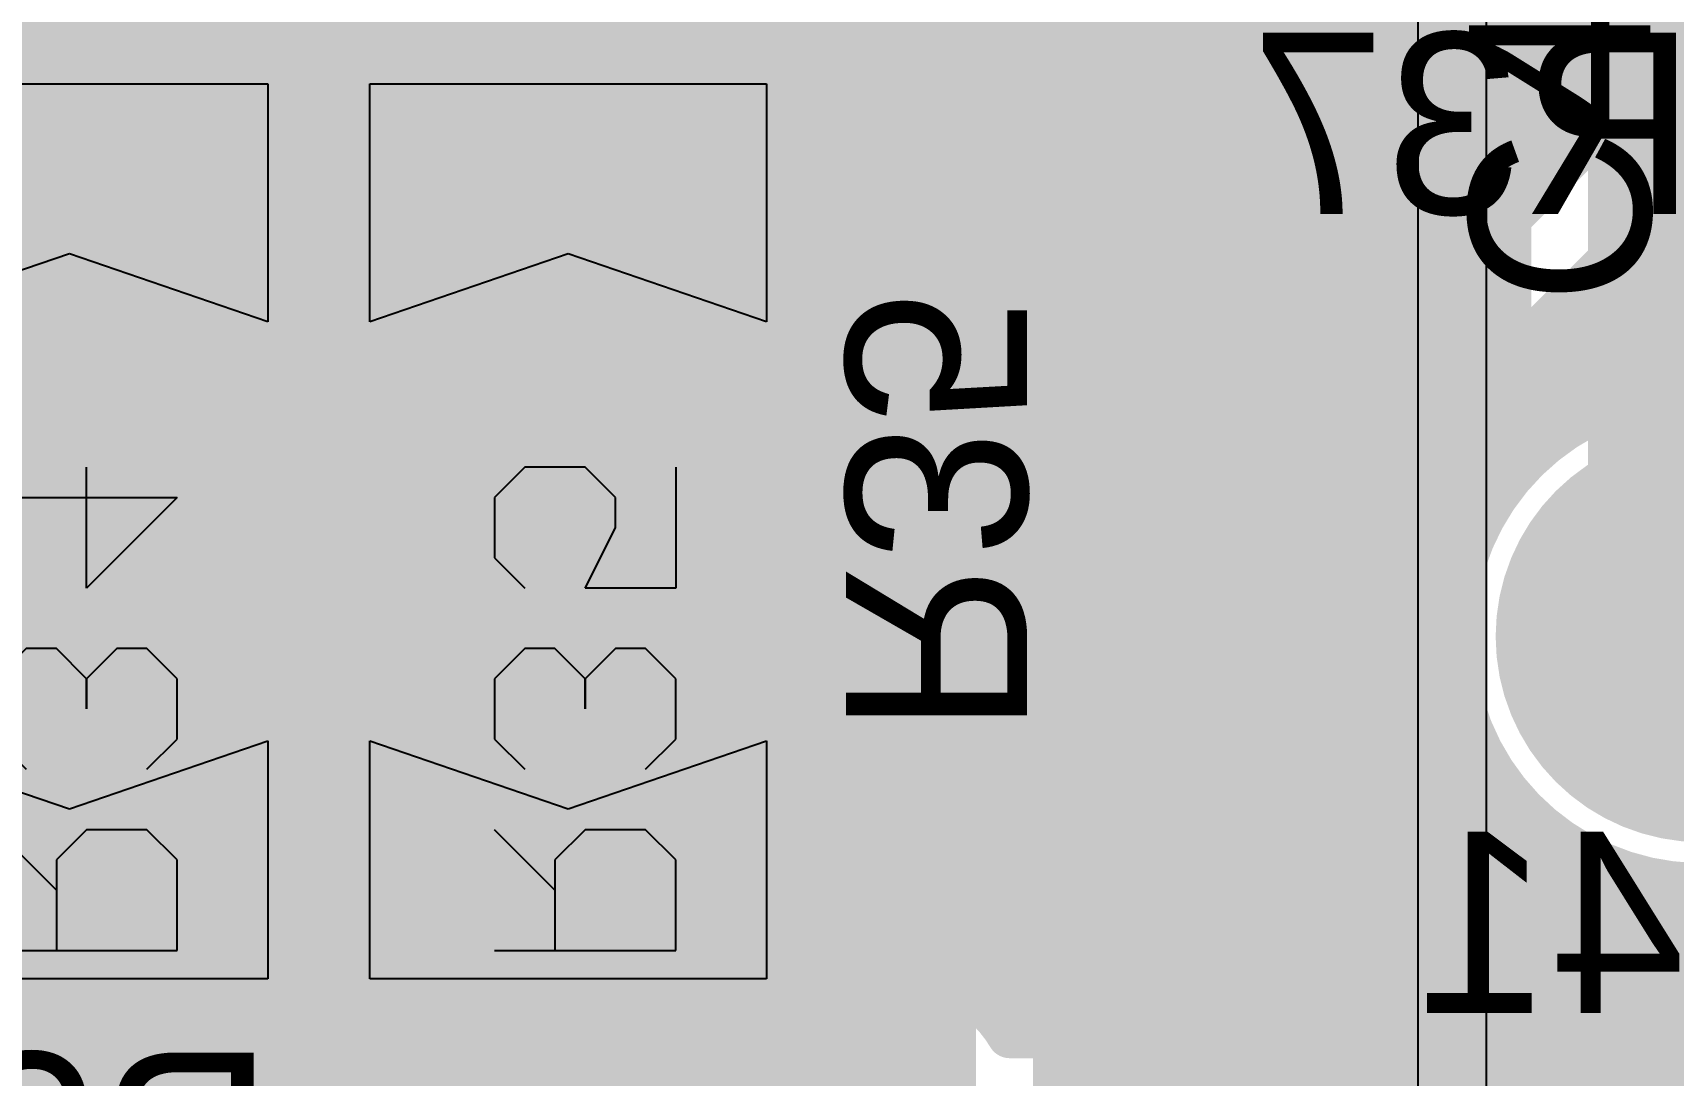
# Model space of a CAD drawing. Header units: millimetres. Extents: x 0.11 to 5.67, y 0.55 to 4.24.
# Drawn here: x 1.5586 to 1.8435, y 2.436 to 2.6171 of the extents above; entities that cross this region are included whole.
import ezdxf

# ---------------------------------------------------------------- set-up
doc = ezdxf.new("R2010")
doc.units = ezdxf.units.MM
doc.header["$MEASUREMENT"] = 0
for name, color, linetype in [('BottomLayer', 5, 'Continuous'), ('BottomOverlay', 54, 'Continuous'), ('BottomPaste', 16, 'Continuous'), ('BottomSolder', 6, 'Continuous'), ('InternalPlane1', 76, 'Continuous'), ('InternalPlane2', 16, 'Continuous'), ('Mechanical3', 76, 'Continuous'), ('MultiLayer', 9, 'Continuous'), ('PadHoleLayer', 156, 'Continuous'), ('TopLayer', 1, 'Continuous'), ('TopOverlay', 2, 'Continuous'), ('TopSolder', 216, 'Continuous')]:
    doc.layers.add(name, color=color, linetype=linetype)

# ---------------------------------------------------------------- blocks, each defined once
blk = doc.blocks.new('RC1206_B_141')
at = {"layer": 'BottomLayer'}
for points in [[(-0.07776, 0.03445), (-0.07776, -0.03445), (-0.03642, 0.03445), (-0.03642, -0.03445)], [(0.07776, -0.03445), (0.07776, 0.03445), (0.03642, -0.03445), (0.03642, 0.03445)]]:
    blk.add_solid(points, dxfattribs=at)
at = {"layer": 'BottomOverlay', "const_width": 0.00787}
for points in [[(-0.02165, 0.0315), (0.02165, 0.0315)], [(-0.02165, -0.0315), (0.02165, -0.0315)]]:
    blk.add_lwpolyline(points, dxfattribs=at)
at = {"layer": 'BottomOverlay', "const_width": 0.00394}
for points in [[(-0.02362, 0.0315, 1), (-0.01969, 0.0315, 1)], [(0.01969, 0.0315, 1), (0.02362, 0.0315, 1)], [(-0.02362, -0.0315, 1), (-0.01969, -0.0315, 1)], [(0.01969, -0.0315, 1), (0.02362, -0.0315, 1)]]:
    blk.add_lwpolyline(points, format="xyb", close=True, dxfattribs=at)
at = {"layer": 'BottomPaste'}
for p, q in [((-0.07776, 0.03445), (-0.03642, 0.03445)), ((-0.07776, -0.03445), (-0.07776, 0.03445)), ((-0.03642, 0.03445), (-0.04823, 0)), ((0.04823, 0), (0.03642, 0.03445)), ((0.03642, 0.03445), (0.07776, 0.03445)), ((0.07776, 0.03445), (0.07776, -0.03445)), ((-0.04823, 0), (-0.03642, -0.03445)), ((0.03642, -0.03445), (0.04823, 0)), ((-0.03642, -0.03445), (-0.07776, -0.03445)), ((0.07776, -0.03445), (0.03642, -0.03445))]:
    blk.add_line(p, q, dxfattribs=at)
at = {"layer": 'BottomSolder'}
for points in [[(-0.07972, 0.03642), (-0.07972, -0.03642), (-0.03445, 0.03642), (-0.03445, -0.03642)], [(0.07972, -0.03642), (0.07972, 0.03642), (0.03445, -0.03642), (0.03445, 0.03642)]]:
    blk.add_solid(points, dxfattribs=at)
at = {"layer": 'Mechanical3'}
for p, q in [((-0.07283, 0.0128), (-0.07283, -0.01869)), ((-0.06234, 0.0023), (-0.05184, 0.0128)), ((-0.0361, 0.0128), (-0.04135, 0.00755)), ((-0.02561, 0.0128), (-0.0361, 0.0128)), ((-0.02036, 0.00755), (-0.02561, 0.0128)), ((-0.00462, 0.0128), (-0.00986, 0.00755)), ((0.00588, 0.0128), (-0.00462, 0.0128)), ((0.01113, 0.00755), (0.00588, 0.0128)), ((-0.02036, 0.0023), (-0.02036, 0.00755)), ((0.01113, -0.00295), (0.01113, 0.00755)), ((-0.05709, 0.0023), (-0.07283, 0.0023)), ((-0.05184, -0.00295), (-0.05709, 0.0023)), ((-0.02561, -0.00295), (-0.02036, 0.0023)), ((-0.05184, -0.01344), (-0.05184, -0.00295)), ((-0.02561, -0.00295), (-0.03085, -0.00295)), ((-0.03085, -0.00295), (-0.02561, -0.00295)), ((-0.02036, -0.0082), (-0.02561, -0.00295)), ((-0.00986, -0.01869), (-0.00986, -0.00295)), ((-0.00986, -0.00295), (0.00063, -0.0082)), ((0.00588, -0.0082), (0.01113, -0.00295)), ((-0.02036, -0.01344), (-0.02036, -0.0082)), ((0.00063, -0.0082), (0.00588, -0.0082)), ((-0.05709, -0.01869), (-0.05184, -0.01344)), ((-0.04135, -0.01344), (-0.0361, -0.01869)), ((-0.02561, -0.01869), (-0.02036, -0.01344)), ((-0.07283, -0.01869), (-0.05709, -0.01869)), ((-0.0361, -0.01869), (-0.02561, -0.01869)), ((0.01113, -0.01869), (-0.00986, -0.01869))]:
    blk.add_line(p, q, dxfattribs=at)
blk = doc.blocks.new('RC1206_B_142')
at = {"layer": 'BottomLayer'}
for points in [[(-0.07776, 0.03445), (-0.07776, -0.03445), (-0.03642, 0.03445), (-0.03642, -0.03445)], [(0.07776, -0.03445), (0.07776, 0.03445), (0.03642, -0.03445), (0.03642, 0.03445)]]:
    blk.add_solid(points, dxfattribs=at)
at = {"layer": 'BottomOverlay', "const_width": 0.00787}
for points in [[(-0.02165, 0.0315), (0.02165, 0.0315)], [(-0.02165, -0.0315), (0.02165, -0.0315)]]:
    blk.add_lwpolyline(points, dxfattribs=at)
at = {"layer": 'BottomOverlay', "const_width": 0.00394}
for points in [[(-0.02362, 0.0315, 1), (-0.01969, 0.0315, 1)], [(0.01969, 0.0315, 1), (0.02362, 0.0315, 1)], [(-0.02362, -0.0315, 1), (-0.01969, -0.0315, 1)], [(0.01969, -0.0315, 1), (0.02362, -0.0315, 1)]]:
    blk.add_lwpolyline(points, format="xyb", close=True, dxfattribs=at)
at = {"layer": 'BottomPaste'}
for p, q in [((-0.07776, 0.03445), (-0.03642, 0.03445)), ((-0.07776, -0.03445), (-0.07776, 0.03445)), ((-0.03642, 0.03445), (-0.04823, 0)), ((0.04823, 0), (0.03642, 0.03445)), ((0.03642, 0.03445), (0.07776, 0.03445)), ((0.07776, 0.03445), (0.07776, -0.03445)), ((-0.04823, 0), (-0.03642, -0.03445)), ((0.03642, -0.03445), (0.04823, 0)), ((-0.03642, -0.03445), (-0.07776, -0.03445)), ((0.07776, -0.03445), (0.03642, -0.03445))]:
    blk.add_line(p, q, dxfattribs=at)
at = {"layer": 'BottomSolder'}
for points in [[(-0.07972, 0.03642), (-0.07972, -0.03642), (-0.03445, 0.03642), (-0.03445, -0.03642)], [(0.07972, -0.03642), (0.07972, 0.03642), (0.03445, -0.03642), (0.03445, 0.03642)]]:
    blk.add_solid(points, dxfattribs=at)
at = {"layer": 'Mechanical3'}
for p, q in [((-0.07283, 0.0128), (-0.07283, -0.01869)), ((-0.06234, 0.0023), (-0.05184, 0.0128)), ((-0.0361, 0.0128), (-0.04135, 0.00755)), ((-0.02561, 0.0128), (-0.0361, 0.0128)), ((-0.02036, 0.00755), (-0.02561, 0.0128)), ((0.00588, 0.0128), (0.00588, -0.01869)), ((-0.02036, 0.0023), (-0.02036, 0.00755)), ((-0.05709, 0.0023), (-0.07283, 0.0023)), ((-0.05184, -0.00295), (-0.05709, 0.0023)), ((-0.02561, -0.00295), (-0.02036, 0.0023)), ((-0.05184, -0.01344), (-0.05184, -0.00295)), ((-0.02561, -0.00295), (-0.03085, -0.00295)), ((-0.03085, -0.00295), (-0.02561, -0.00295)), ((-0.02036, -0.0082), (-0.02561, -0.00295)), ((0.00588, -0.01869), (-0.00986, -0.00295)), ((-0.00986, -0.00295), (0.01113, -0.00295)), ((-0.02036, -0.01344), (-0.02036, -0.0082)), ((-0.05709, -0.01869), (-0.05184, -0.01344)), ((-0.04135, -0.01344), (-0.0361, -0.01869)), ((-0.02561, -0.01869), (-0.02036, -0.01344)), ((-0.07283, -0.01869), (-0.05709, -0.01869)), ((-0.0361, -0.01869), (-0.02561, -0.01869))]:
    blk.add_line(p, q, dxfattribs=at)
blk = doc.blocks.new('CAP_13_26_237')
at = {"layer": 'BottomLayer', "const_width": 0.02953}
blk.add_lwpolyline([(-0.11067, 0.00276, 1), (-0.08114, 0.00276, 1)], format="xyb", close=True, dxfattribs=at)
at = {"layer": 'BottomSolder', "const_width": 0.0315}
blk.add_lwpolyline([(-0.11165, 0.00276, 1), (-0.08016, 0.00276, 1)], format="xyb", close=True, dxfattribs=at)
at = {"layer": 'InternalPlane1', "const_width": 0.03575}
blk.add_lwpolyline([(-0.11378, 0.00276, 1), (-0.07803, 0.00276, 1)], format="xyb", close=True, dxfattribs=at)
at = {"layer": 'InternalPlane2', "const_width": 0.03575}
blk.add_lwpolyline([(-0.11378, 0.00276, 1), (-0.07803, 0.00276, 1)], format="xyb", close=True, dxfattribs=at)
at = {"layer": 'MultiLayer', "const_width": 0.02953}
blk.add_lwpolyline([(-0.11067, 0.00276, 1), (-0.08114, 0.00276, 1)], format="xyb", close=True, dxfattribs=at)
at = {"layer": 'PadHoleLayer', "const_width": 0.01575}
blk.add_lwpolyline([(-0.10378, 0.00276, 1), (-0.08803, 0.00276, 1)], format="xyb", close=True, dxfattribs=at)
at = {"layer": 'TopLayer', "const_width": 0.02953}
blk.add_lwpolyline([(-0.11067, 0.00276, 1), (-0.08114, 0.00276, 1)], format="xyb", close=True, dxfattribs=at)
at = {"layer": 'TopOverlay', "const_width": 0.00787}
blk.add_lwpolyline([(0.25591, -0.06299), (-0.25591, -0.06299)], dxfattribs=at)
at = {"layer": 'TopSolder', "const_width": 0.0315}
blk.add_lwpolyline([(-0.11165, 0.00276, 1), (-0.08016, 0.00276, 1)], format="xyb", close=True, dxfattribs=at)

msp = doc.modelspace()

# ---------------------------------------------------------------- linework, layer by layer
at = {"layer": 'BottomLayer'}
for points, const_width in [([(1.81988, 2.6122), (1.81988, 2.71457)], 0.03937), ([(1.77362, 2.56594), (1.81988, 2.6122)], 0.03937), ([(1.74996, 2.58961), (1.78642, 2.62607)], 0.00787), ([(1.6998, 2.55315), (1.6998, 2.62205)], 0.00787), ([(1.6998, 2.62106), (1.78141, 2.62106)], 0.00787), ([(1.6998, 2.61318), (1.77353, 2.61318)], 0.00787), ([(1.55413, 2.59843), (1.56496, 2.5876)], 0.01969), ([(1.6998, 2.60531), (1.76566, 2.60531)], 0.00787), ([(1.6998, 2.59743), (1.75779, 2.59743)], 0.00787), ([(1.52953, 2.56594), (1.55118, 2.5876)], 0.01969), ([(1.55118, 2.5876), (1.56496, 2.5876)], 0.01969), ([(1.6437, 2.57972), (1.65157, 2.5876)], 0.01969), ([(1.65157, 2.53445), (1.65157, 2.5876)], 0.01969), ([(1.6998, 2.58956), (1.74991, 2.58956)], 0.00787), ([(1.84452, 2.58956), (1.89274, 2.58956)], 0.00787), ([(1.80709, 2.55208), (1.84354, 2.58854)], 0.00787), ([(1.6998, 2.58169), (1.74409, 2.58169)], 0.00787), ([(1.77362, 2.49114), (1.77362, 2.56594)], 0.03937), ([(1.83669, 2.58169), (1.89274, 2.58169)], 0.00787), ([(1.6998, 2.57381), (1.7411, 2.57381)], 0.00787), ([(1.82882, 2.57381), (1.89274, 2.57381)], 0.00787), ([(1.6998, 2.56594), (1.74016, 2.56594)], 0.00787), ([(1.74016, 2.49114), (1.74016, 2.56594)], 0.00787), ([(1.82094, 2.56594), (1.89468, 2.56594)], 0.00787), ([(1.6998, 2.55806), (1.74016, 2.55806)], 0.00787), ([(1.81307, 2.55806), (1.89468, 2.55806)], 0.00787), ([(1.6752, 2.53445), (1.6752, 2.55315)], 0.00787), ([(1.6752, 2.55315), (1.6998, 2.55315)], 0.00787), ([(1.6752, 2.55019), (1.74016, 2.55019)], 0.00787), ([(1.80709, 2.52515), (1.80709, 2.55208)], 0.00787), ([(1.80709, 2.55019), (1.82755, 2.55019)], 0.00787), ([(1.6752, 2.54232), (1.74016, 2.54232)], 0.00787), ([(1.80709, 2.54232), (1.81726, 2.54232)], 0.00787), ([(1.63631, 2.51919), (1.65157, 2.53445)], 0.01969), ([(1.6752, 2.53444), (1.74016, 2.53444)], 0.00787), ([(1.80709, 2.53444), (1.81124, 2.53444)], 0.00787), ([(1.67384, 2.52657), (1.74016, 2.52657)], 0.00787), ([(1.44521, 2.51919), (1.63631, 2.51919)], 0.01969), ([(1.66918, 2.51869), (1.74016, 2.51869)], 0.00787), ([(1.65841, 2.50787), (1.66828, 2.51775)], 0.00787), ([(1.66135, 2.51082), (1.74016, 2.51082)], 0.00787), ([(1.65841, 2.50787), (1.6998, 2.50787)], 0.00787), ([(1.6998, 2.47238), (1.6998, 2.50787)], 0.00787), ([(1.77362, 2.49114), (1.82382, 2.44094)], 0.03937), ([(1.6998, 2.50295), (1.74016, 2.50295)], 0.00787), ([(1.6998, 2.49507), (1.74016, 2.49507)], 0.00787), ([(1.6998, 2.4872), (1.74039, 2.4872)], 0.00787), ([(1.56496, 2.47343), (1.65157, 2.47343)], 0.01969), ([(1.65157, 2.47343), (1.66535, 2.47343)], 0.01969), ([(1.66535, 2.47343), (1.70803, 2.43075)], 0.01969), ([(1.6998, 2.47932), (1.74231, 2.47932)], 0.00787), ([(1.6998, 2.47238), (1.72473, 2.44745)], 0.00787), ([(1.70074, 2.47145), (1.74656, 2.47145)], 0.00787), ([(1.74996, 2.46748), (1.77452, 2.44291)], 0.00787), ([(1.84278, 2.46931), (1.84748, 2.46461)], 0.00787), ([(1.70861, 2.46358), (1.75386, 2.46358)], 0.00787), ([(1.71648, 2.4557), (1.76174, 2.4557)], 0.00787), ([(1.82382, 2.33685), (1.82382, 2.44094)], 0.03937), ([(1.72436, 2.44783), (1.76961, 2.44783)], 0.00787), ([(1.72828, 2.44291), (1.77452, 2.44291)], 0.00787), ([(1.75984, 2.39665), (1.75984, 2.43898)], 0.00787), ([(1.70803, 2.29622), (1.70803, 2.43075)], 0.01969)]:
    msp.add_lwpolyline(points, dxfattribs=dict(at, const_width=const_width))
for points, const_width in [([(1.81004, 2.6122, 1), (1.82972, 2.6122, 1)], 0.01969), ([(1.81004, 2.6122, 1), (1.82972, 2.6122, 1)], 0.01969), ([(1.69783, 2.61318, 1), (1.70177, 2.61318, 1)], 0.00394), ([(1.77156, 2.61318, 1), (1.7755, 2.61318, 1)], 0.00394), ([(1.54921, 2.59843, 1), (1.55906, 2.59843, 1)], 0.00984), ([(1.69783, 2.60531, 1), (1.70177, 2.60531, 1)], 0.00394), ([(1.76369, 2.60531, 1), (1.76763, 2.60531, 1)], 0.00394), ([(1.69783, 2.59743, 1), (1.70177, 2.59743, 1)], 0.00394), ([(1.75582, 2.59743, 1), (1.75975, 2.59743, 1)], 0.00394), ([(1.54626, 2.5876, 1), (1.5561, 2.5876, 1)], 0.00984), ([(1.54626, 2.5876, 1), (1.5561, 2.5876, 1)], 0.00984), ([(1.56004, 2.5876, 1), (1.56988, 2.5876, 1)], 0.00984), ([(1.56004, 2.5876, 1), (1.56988, 2.5876, 1)], 0.00984), ([(1.64665, 2.5876, 1), (1.6565, 2.5876, 1)], 0.00984), ([(1.64665, 2.5876, 1), (1.6565, 2.5876, 1)], 0.00984), ([(1.69783, 2.58956, 1), (1.70177, 2.58956, 1)], 0.00394), ([(1.74794, 2.58956, 1), (1.75188, 2.58956, 1)], 0.00394), ([(1.74799, 2.58961, 1), (1.75193, 2.58961, 1)], 0.00394), ([(1.74799, 2.58961, 1), (1.75193, 2.58961, 1)], 0.00394), ([(1.74799, 2.58961, 1), (1.75193, 2.58961, 1)], 0.00394), ([(1.84255, 2.58956, 1), (1.84649, 2.58956, 1)], 0.00394), ([(1.84158, 2.58854, 1), (1.84551, 2.58854, 1)], 0.00394), ([(1.84158, 2.58854, 1), (1.84551, 2.58854, 1)], 0.00394), ([(1.84158, 2.58854, 1), (1.84551, 2.58854, 1)], 0.00394), ([(1.63878, 2.57972, 1), (1.64862, 2.57972, 1)], 0.00984), ([(1.69783, 2.58169, 1), (1.70177, 2.58169, 1)], 0.00394), ([(1.74212, 2.58169, 1), (1.74606, 2.58169, 1)], 0.00394), ([(1.76378, 2.56594, 1), (1.78346, 2.56594, 1)], 0.01969), ([(1.76378, 2.56594, 1), (1.78346, 2.56594, 1)], 0.01969), ([(1.83472, 2.58169, 1), (1.83866, 2.58169, 1)], 0.00394), ([(1.69783, 2.57381, 1), (1.70177, 2.57381, 1)], 0.00394), ([(1.73913, 2.57381, 1), (1.74306, 2.57381, 1)], 0.00394), ([(1.82685, 2.57381, 1), (1.83078, 2.57381, 1)], 0.00394), ([(1.69783, 2.56594, 1), (1.70177, 2.56594, 1)], 0.00394), ([(1.73819, 2.56594, 1), (1.74213, 2.56594, 1)], 0.00394), ([(1.73819, 2.56594, 1), (1.74213, 2.56594, 1)], 0.00394), ([(1.73819, 2.56594, 1), (1.74213, 2.56594, 1)], 0.00394), ([(1.73819, 2.56594, 1), (1.74213, 2.56594, 1)], 0.00394), ([(1.81897, 2.56594, 1), (1.82291, 2.56594, 1)], 0.00394), ([(1.69783, 2.55806, 1), (1.70177, 2.55806, 1)], 0.00394), ([(1.73819, 2.55806, 1), (1.74213, 2.55806, 1)], 0.00394), ([(1.8111, 2.55806, 1), (1.81504, 2.55806, 1)], 0.00394), ([(1.67323, 2.55315, 1), (1.67717, 2.55315, 1)], 0.00394), ([(1.67323, 2.55315, 1), (1.67717, 2.55315, 1)], 0.00394), ([(1.69783, 2.55315, 1), (1.70177, 2.55315, 1)], 0.00394), ([(1.69783, 2.55315, 1), (1.70177, 2.55315, 1)], 0.00394), ([(1.67323, 2.55019, 1), (1.67717, 2.55019, 1)], 0.00394), ([(1.73819, 2.55019, 1), (1.74213, 2.55019, 1)], 0.00394), ([(1.80512, 2.55208, 1), (1.80906, 2.55208, 1)], 0.00394), ([(1.80512, 2.55208, 1), (1.80906, 2.55208, 1)], 0.00394), ([(1.80512, 2.55019, 1), (1.80906, 2.55019, 1)], 0.00394), ([(1.82559, 2.55019, 1), (1.82952, 2.55019, 1)], 0.00394), ([(1.67323, 2.54232, 1), (1.67717, 2.54232, 1)], 0.00394), ([(1.73819, 2.54232, 1), (1.74213, 2.54232, 1)], 0.00394), ([(1.80512, 2.54232, 1), (1.80906, 2.54232, 1)], 0.00394), ([(1.81529, 2.54232, 1), (1.81923, 2.54232, 1)], 0.00394), ([(1.64665, 2.53445, 1), (1.6565, 2.53445, 1)], 0.00984), ([(1.64665, 2.53445, 1), (1.6565, 2.53445, 1)], 0.00984), ([(1.67323, 2.53445, 1), (1.67717, 2.53445, 1)], 0.00394), ([(1.67323, 2.53445, 1), (1.67717, 2.53445, 1)], 0.00394), ([(1.67323, 2.53445, 1), (1.67717, 2.53445, 1)], 0.00394), ([(1.67323, 2.53444, 1), (1.67717, 2.53444, 1)], 0.00394), ([(1.73819, 2.53444, 1), (1.74213, 2.53444, 1)], 0.00394), ([(1.80512, 2.53444, 1), (1.80906, 2.53444, 1)], 0.00394), ([(1.80927, 2.53444, 1), (1.81321, 2.53444, 1)], 0.00394), ([(1.67188, 2.52657, 1), (1.67581, 2.52657, 1)], 0.00394), ([(1.73819, 2.52657, 1), (1.74213, 2.52657, 1)], 0.00394), ([(1.63139, 2.51919, 1), (1.64123, 2.51919, 1)], 0.00984), ([(1.63139, 2.51919, 1), (1.64123, 2.51919, 1)], 0.00984), ([(1.80512, 2.52515, 1), (1.80906, 2.52515, 1)], 0.00394), ([(1.80512, 2.52515, 1), (1.80906, 2.52515, 1)], 0.00394), ([(1.66721, 2.51869, 1), (1.67114, 2.51869, 1)], 0.00394), ([(1.73819, 2.51869, 1), (1.74213, 2.51869, 1)], 0.00394), ([(1.66631, 2.51775, 1), (1.67025, 2.51775, 1)], 0.00394), ([(1.66631, 2.51775, 1), (1.67025, 2.51775, 1)], 0.00394), ([(1.66631, 2.51775, 1), (1.67025, 2.51775, 1)], 0.00394), ([(1.65938, 2.51082, 1), (1.66332, 2.51082, 1)], 0.00394), ([(1.73819, 2.51082, 1), (1.74213, 2.51082, 1)], 0.00394), ([(1.65644, 2.50787, 1), (1.66038, 2.50787, 1)], 0.00394), ([(1.65644, 2.50787, 1), (1.66038, 2.50787, 1)], 0.00394), ([(1.69783, 2.50787, 1), (1.70177, 2.50787, 1)], 0.00394), ([(1.69783, 2.50787, 1), (1.70177, 2.50787, 1)], 0.00394), ([(1.76378, 2.49114, 1), (1.78346, 2.49114, 1)], 0.01969), ([(1.76378, 2.49114, 1), (1.78346, 2.49114, 1)], 0.01969), ([(1.69783, 2.50295, 1), (1.70177, 2.50295, 1)], 0.00394), ([(1.73819, 2.50295, 1), (1.74213, 2.50295, 1)], 0.00394), ([(1.69783, 2.49507, 1), (1.70177, 2.49507, 1)], 0.00394), ([(1.73819, 2.49507, 1), (1.74213, 2.49507, 1)], 0.00394), ([(1.73819, 2.49114, 1), (1.74213, 2.49114, 1)], 0.00394), ([(1.73819, 2.49114, 1), (1.74213, 2.49114, 1)], 0.00394), ([(1.73819, 2.49114, 1), (1.74213, 2.49114, 1)], 0.00394), ([(1.69783, 2.4872, 1), (1.70177, 2.4872, 1)], 0.00394), ([(1.73842, 2.4872, 1), (1.74236, 2.4872, 1)], 0.00394), ([(1.56004, 2.47343, 1), (1.56988, 2.47343, 1)], 0.00984), ([(1.64665, 2.47343, 1), (1.6565, 2.47343, 1)], 0.00984), ([(1.64665, 2.47343, 1), (1.6565, 2.47343, 1)], 0.00984), ([(1.66043, 2.47343, 1), (1.67028, 2.47343, 1)], 0.00984), ([(1.66043, 2.47343, 1), (1.67028, 2.47343, 1)], 0.00984), ([(1.69783, 2.47932, 1), (1.70177, 2.47932, 1)], 0.00394), ([(1.74035, 2.47932, 1), (1.74428, 2.47932, 1)], 0.00394), ([(1.69783, 2.47238, 1), (1.70177, 2.47238, 1)], 0.00394), ([(1.69783, 2.47238, 1), (1.70177, 2.47238, 1)], 0.00394), ([(1.69877, 2.47145, 1), (1.7027, 2.47145, 1)], 0.00394), ([(1.7446, 2.47145, 1), (1.74853, 2.47145, 1)], 0.00394), ([(1.74799, 2.46748, 1), (1.75193, 2.46748, 1)], 0.00394), ([(1.74799, 2.46748, 1), (1.75193, 2.46748, 1)], 0.00394), ([(1.74799, 2.46748, 1), (1.75193, 2.46748, 1)], 0.00394), ([(1.84082, 2.46931, 1), (1.84475, 2.46931, 1)], 0.00394), ([(1.84082, 2.46931, 1), (1.84475, 2.46931, 1)], 0.00394), ([(1.70664, 2.46358, 1), (1.71058, 2.46358, 1)], 0.00394), ([(1.75189, 2.46358, 1), (1.75583, 2.46358, 1)], 0.00394), ([(1.71452, 2.4557, 1), (1.71845, 2.4557, 1)], 0.00394), ([(1.75977, 2.4557, 1), (1.7637, 2.4557, 1)], 0.00394), ([(1.81398, 2.44094, 1), (1.83366, 2.44094, 1)], 0.01969), ([(1.81398, 2.44094, 1), (1.83366, 2.44094, 1)], 0.01969), ([(1.72239, 2.44783, 1), (1.72633, 2.44783, 1)], 0.00394), ([(1.72277, 2.44745, 1), (1.7267, 2.44745, 1)], 0.00394), ([(1.72277, 2.44745, 1), (1.7267, 2.44745, 1)], 0.00394), ([(1.72277, 2.44745, 1), (1.7267, 2.44745, 1)], 0.00394), ([(1.76764, 2.44783, 1), (1.77158, 2.44783, 1)], 0.00394), ([(1.72631, 2.44291, 1), (1.73025, 2.44291, 1)], 0.00394), ([(1.72631, 2.44291, 1), (1.73025, 2.44291, 1)], 0.00394), ([(1.72631, 2.44291, 1), (1.73025, 2.44291, 1)], 0.00394), ([(1.77256, 2.44291, 1), (1.77649, 2.44291, 1)], 0.00394), ([(1.77256, 2.44291, 1), (1.77649, 2.44291, 1)], 0.00394), ([(1.75787, 2.43898, 1), (1.76181, 2.43898, 1)], 0.00394), ([(1.70311, 2.43075, 1), (1.71295, 2.43075, 1)], 0.00984), ([(1.70311, 2.43075, 1), (1.71295, 2.43075, 1)], 0.00984)]:
    msp.add_lwpolyline(points, format="xyb", close=True, dxfattribs=dict(at, const_width=const_width))
at = {"layer": 'BottomLayer', "const_width": 0.00787}
for points in [[(1.85335, 2.6122, -0.198912), (1.84354, 2.58854)], [(1.85335, 2.6122, -0.198912), (1.84354, 2.58854)], [(1.74016, 2.56594, -0.198912), (1.74996, 2.58961)], [(1.74016, 2.56594, -0.198912), (1.74996, 2.58961)], [(1.80709, 2.52515, -0.859066), (1.89173, 2.51224)], [(1.6752, 2.53445, -0.198912), (1.66828, 2.51775)], [(1.6752, 2.53445, -0.198912), (1.66828, 2.51775)], [(1.89173, 2.51224, -0.453015), (1.84278, 2.46931)], [(1.74996, 2.46748, -0.198912), (1.74016, 2.49114)], [(1.74996, 2.46748, -0.198912), (1.74016, 2.49114)], [(1.72473, 2.44745, -0.061173), (1.72828, 2.44291)], [(1.72473, 2.44745, -0.061173), (1.72828, 2.44291)]]:
    msp.add_lwpolyline(points, format="xyb", dxfattribs=at)
at = {"layer": 'InternalPlane2'}
for p, q in [((1.81107, 2.33366), (1.81107, 2.7628)), ((1.79916, 2.76033), (1.79916, 2.33366))]:
    msp.add_line(p, q, dxfattribs=at)
at = {"layer": 'InternalPlane2', "const_width": 0.01181}
msp.add_lwpolyline([(1.80512, 2.33366), (1.80512, 2.7628)], dxfattribs=at)
at = {"layer": 'TopLayer'}
for points, const_width in [([(1.84843, 2.51224), (1.84843, 2.85728)], 0.03937), ([(1.81496, 2.53973), (1.81496, 2.82579)], 0.00787), ([(1.7185, 2.19587), (1.7185, 2.67224)], 0.00787), ([(1.73622, 2.19587), (1.73622, 2.67224)], 0.00787), ([(0.72047, 2.62106), (1.7185, 2.62106)], 0.00787), ([(1.73622, 2.62106), (1.81496, 2.62106)], 0.00787), ([(0.72047, 2.61318), (1.7185, 2.61318)], 0.00787), ([(1.73622, 2.61318), (1.81496, 2.61318)], 0.00787), ([(0.72047, 2.60531), (1.7185, 2.60531)], 0.00787), ([(1.73622, 2.60531), (1.81496, 2.60531)], 0.00787), ([(0.72047, 2.59743), (1.7185, 2.59743)], 0.00787), ([(1.73622, 2.59743), (1.81496, 2.59743)], 0.00787), ([(0.72047, 2.58956), (1.7185, 2.58956)], 0.00787), ([(1.73622, 2.58956), (1.81496, 2.58956)], 0.00787), ([(0.72047, 2.58169), (1.7185, 2.58169)], 0.00787), ([(1.73622, 2.58169), (1.81496, 2.58169)], 0.00787), ([(0.72047, 2.57381), (1.7185, 2.57381)], 0.00787), ([(1.73622, 2.57381), (1.81496, 2.57381)], 0.00787), ([(0.72047, 2.56594), (1.7185, 2.56594)], 0.00787), ([(1.73622, 2.56594), (1.81496, 2.56594)], 0.00787), ([(0.72047, 2.55806), (1.7185, 2.55806)], 0.00787), ([(1.73622, 2.55806), (1.81496, 2.55806)], 0.00787), ([(0.72047, 2.55019), (1.7185, 2.55019)], 0.00787), ([(1.73622, 2.55019), (1.81496, 2.55019)], 0.00787), ([(0.72047, 2.54232), (1.7185, 2.54232)], 0.00787), ([(1.73622, 2.54232), (1.81496, 2.54232)], 0.00787), ([(0.72047, 2.53444), (1.7185, 2.53444)], 0.00787), ([(1.73622, 2.53444), (1.81124, 2.53444)], 0.00787), ([(0.72047, 2.52657), (1.7185, 2.52657)], 0.00787), ([(1.73622, 2.52657), (1.80756, 2.52657)], 0.00787), ([(0.72047, 2.51869), (1.7185, 2.51869)], 0.00787), ([(1.73622, 2.51869), (1.8056, 2.51869)], 0.00787), ([(0.72047, 2.51082), (1.7185, 2.51082)], 0.00787), ([(1.73622, 2.51082), (1.80514, 2.51082)], 0.00787), ([(0.72047, 2.50295), (1.7185, 2.50295)], 0.00787), ([(1.73622, 2.50295), (1.80613, 2.50295)], 0.00787), ([(0.72047, 2.49507), (1.7185, 2.49507)], 0.00787), ([(1.73622, 2.49507), (1.80867, 2.49507)], 0.00787), ([(0.72047, 2.4872), (1.7185, 2.4872)], 0.00787), ([(1.73622, 2.4872), (1.8131, 2.4872)], 0.00787), ([(0.72047, 2.47932), (1.7185, 2.47932)], 0.00787), ([(1.73622, 2.47932), (1.82029, 2.47932)], 0.00787), ([(0.72047, 2.47145), (1.7185, 2.47145)], 0.00787), ([(1.73622, 2.47145), (1.83389, 2.47145)], 0.00787), ([(0.72047, 2.46358), (1.7185, 2.46358)], 0.00787), ([(1.73622, 2.46358), (1.89576, 2.46358)], 0.00787), ([(0.72047, 2.4557), (1.7185, 2.4557)], 0.00787), ([(1.73622, 2.4557), (1.89784, 2.4557)], 0.00787), ([(0.72047, 2.44783), (1.7185, 2.44783)], 0.00787), ([(1.73622, 2.44783), (1.90057, 2.44783)], 0.00787), ([(0.72047, 2.43995), (1.7185, 2.43995)], 0.00787), ([(1.73622, 2.43995), (1.90329, 2.43995)], 0.00787), ([(0.72047, 2.43208), (1.7185, 2.43208)], 0.00787), ([(1.73622, 2.43208), (1.90668, 2.43208)], 0.00787)]:
    msp.add_lwpolyline(points, dxfattribs=dict(at, const_width=const_width))
for points, const_width in [([(1.71654, 2.61318, 1), (1.72047, 2.61318, 1)], 0.00394), ([(1.73425, 2.61318, 1), (1.73819, 2.61318, 1)], 0.00394), ([(1.81299, 2.61318, 1), (1.81693, 2.61318, 1)], 0.00394), ([(1.71654, 2.60531, 1), (1.72047, 2.60531, 1)], 0.00394), ([(1.73425, 2.60531, 1), (1.73819, 2.60531, 1)], 0.00394), ([(1.81299, 2.60531, 1), (1.81693, 2.60531, 1)], 0.00394), ([(1.71654, 2.59743, 1), (1.72047, 2.59743, 1)], 0.00394), ([(1.73425, 2.59743, 1), (1.73819, 2.59743, 1)], 0.00394), ([(1.81299, 2.59743, 1), (1.81693, 2.59743, 1)], 0.00394), ([(1.71654, 2.58956, 1), (1.72047, 2.58956, 1)], 0.00394), ([(1.73425, 2.58956, 1), (1.73819, 2.58956, 1)], 0.00394), ([(1.81299, 2.58956, 1), (1.81693, 2.58956, 1)], 0.00394), ([(1.71654, 2.58169, 1), (1.72047, 2.58169, 1)], 0.00394), ([(1.73425, 2.58169, 1), (1.73819, 2.58169, 1)], 0.00394), ([(1.81299, 2.58169, 1), (1.81693, 2.58169, 1)], 0.00394), ([(1.71654, 2.57381, 1), (1.72047, 2.57381, 1)], 0.00394), ([(1.73425, 2.57381, 1), (1.73819, 2.57381, 1)], 0.00394), ([(1.81299, 2.57381, 1), (1.81693, 2.57381, 1)], 0.00394), ([(1.71654, 2.56594, 1), (1.72047, 2.56594, 1)], 0.00394), ([(1.73425, 2.56594, 1), (1.73819, 2.56594, 1)], 0.00394), ([(1.81299, 2.56594, 1), (1.81693, 2.56594, 1)], 0.00394), ([(1.71654, 2.55806, 1), (1.72047, 2.55806, 1)], 0.00394), ([(1.73425, 2.55806, 1), (1.73819, 2.55806, 1)], 0.00394), ([(1.81299, 2.55806, 1), (1.81693, 2.55806, 1)], 0.00394), ([(1.71654, 2.55019, 1), (1.72047, 2.55019, 1)], 0.00394), ([(1.73425, 2.55019, 1), (1.73819, 2.55019, 1)], 0.00394), ([(1.81299, 2.55019, 1), (1.81693, 2.55019, 1)], 0.00394), ([(1.71654, 2.54232, 1), (1.72047, 2.54232, 1)], 0.00394), ([(1.73425, 2.54232, 1), (1.73819, 2.54232, 1)], 0.00394), ([(1.81299, 2.54232, 1), (1.81693, 2.54232, 1)], 0.00394), ([(1.81299, 2.53973, 1), (1.81693, 2.53973, 1)], 0.00394), ([(1.81299, 2.53973, 1), (1.81693, 2.53973, 1)], 0.00394), ([(1.71654, 2.53444, 1), (1.72047, 2.53444, 1)], 0.00394), ([(1.73425, 2.53444, 1), (1.73819, 2.53444, 1)], 0.00394), ([(1.80927, 2.53444, 1), (1.81321, 2.53444, 1)], 0.00394), ([(1.71654, 2.52657, 1), (1.72047, 2.52657, 1)], 0.00394), ([(1.73425, 2.52657, 1), (1.73819, 2.52657, 1)], 0.00394), ([(1.80559, 2.52657, 1), (1.80952, 2.52657, 1)], 0.00394), ([(1.83858, 2.51224, 1), (1.85827, 2.51224, 1)], 0.01969), ([(1.71654, 2.51869, 1), (1.72047, 2.51869, 1)], 0.00394), ([(1.73425, 2.51869, 1), (1.73819, 2.51869, 1)], 0.00394), ([(1.80363, 2.51869, 1), (1.80757, 2.51869, 1)], 0.00394), ([(1.71654, 2.51082, 1), (1.72047, 2.51082, 1)], 0.00394), ([(1.73425, 2.51082, 1), (1.73819, 2.51082, 1)], 0.00394), ([(1.80317, 2.51082, 1), (1.80711, 2.51082, 1)], 0.00394), ([(1.71654, 2.50295, 1), (1.72047, 2.50295, 1)], 0.00394), ([(1.73425, 2.50295, 1), (1.73819, 2.50295, 1)], 0.00394), ([(1.80416, 2.50295, 1), (1.8081, 2.50295, 1)], 0.00394), ([(1.71654, 2.49507, 1), (1.72047, 2.49507, 1)], 0.00394), ([(1.73425, 2.49507, 1), (1.73819, 2.49507, 1)], 0.00394), ([(1.8067, 2.49507, 1), (1.81064, 2.49507, 1)], 0.00394), ([(1.71654, 2.4872, 1), (1.72047, 2.4872, 1)], 0.00394), ([(1.73425, 2.4872, 1), (1.73819, 2.4872, 1)], 0.00394), ([(1.81113, 2.4872, 1), (1.81506, 2.4872, 1)], 0.00394), ([(1.71654, 2.47932, 1), (1.72047, 2.47932, 1)], 0.00394), ([(1.73425, 2.47932, 1), (1.73819, 2.47932, 1)], 0.00394), ([(1.81832, 2.47932, 1), (1.82226, 2.47932, 1)], 0.00394), ([(1.71654, 2.47145, 1), (1.72047, 2.47145, 1)], 0.00394), ([(1.73425, 2.47145, 1), (1.73819, 2.47145, 1)], 0.00394), ([(1.83192, 2.47145, 1), (1.83586, 2.47145, 1)], 0.00394), ([(1.71654, 2.46358, 1), (1.72047, 2.46358, 1)], 0.00394), ([(1.73425, 2.46358, 1), (1.73819, 2.46358, 1)], 0.00394), ([(1.71654, 2.4557, 1), (1.72047, 2.4557, 1)], 0.00394), ([(1.73425, 2.4557, 1), (1.73819, 2.4557, 1)], 0.00394), ([(1.71654, 2.44783, 1), (1.72047, 2.44783, 1)], 0.00394), ([(1.73425, 2.44783, 1), (1.73819, 2.44783, 1)], 0.00394), ([(1.71654, 2.43995, 1), (1.72047, 2.43995, 1)], 0.00394), ([(1.73425, 2.43995, 1), (1.73819, 2.43995, 1)], 0.00394)]:
    msp.add_lwpolyline(points, format="xyb", close=True, dxfattribs=dict(at, const_width=const_width))
at = {"layer": 'TopLayer', "const_width": 0.00787}
msp.add_lwpolyline([(1.89057, 2.50227, -1.258096), (1.81496, 2.53973)], format="xyb", dxfattribs=at)

# ---------------------------------------------------------------- block references
for name, p, rotation in [('CAP_13_26_237', (1.84567, 2.41634), 270), ('RC1206_B_142', (1.56496, 2.53051), 90), ('RC1206_B_141', (1.65157, 2.53051), 90)]:
    msp.add_blockref(name, p, dxfattribs=dict(rotation=rotation))

# ---------------------------------------------------------------- texts
at = {"layer": 'BottomOverlay', "text_generation_flag": 2}
for s, p in [('R37', (1.84744, 2.58563)), ('C41', (1.87598, 2.44685)), ('R34', (1.60039, 2.40846))]:
    msp.add_text(s, height=0.031496, dxfattribs=at).set_placement(p)
msp.add_text('R35', height=0.031496, rotation=270, dxfattribs=at).set_placement((1.6998, 2.49508))
at = {"layer": 'TopOverlay'}
msp.add_text('C43', height=0.031496, rotation=90, dxfattribs=at).set_placement((1.83957, 2.56988))

doc.saveas('drawing.dxf')
